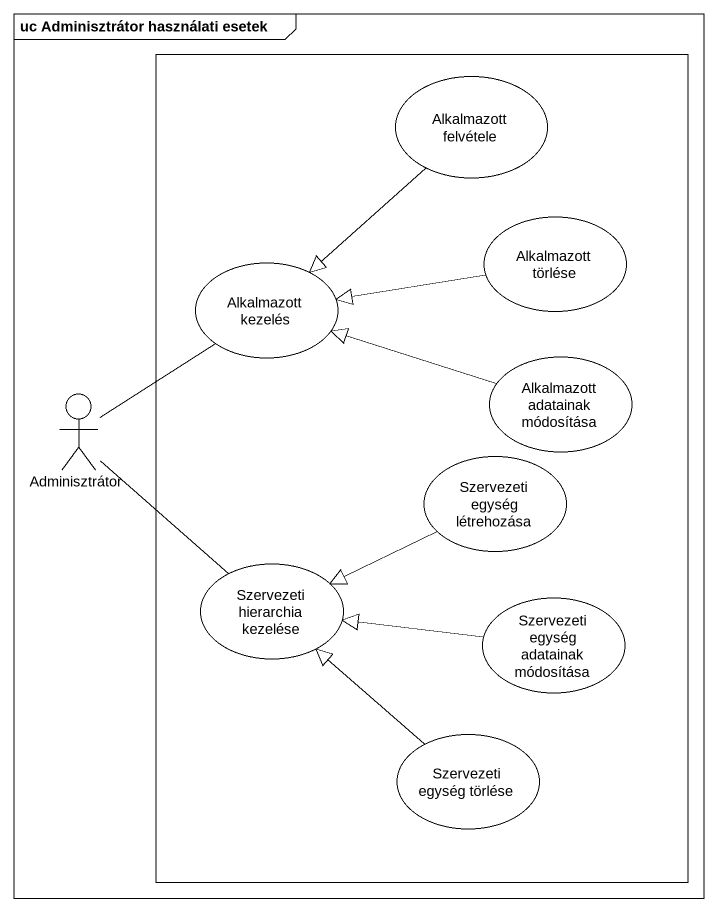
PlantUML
@startuml
mainframe uc Adminisztrátor használati esetek
rectangle " " as rectangle1 {
  usecase "Alkalmazott felvétele" as Alkalmazott_felvétele
  usecase "Alkalmazott törlése" as Alkalmazott_törlése
  usecase "Alkalmazott kezelés" as Alkalmazott_kezelés
  usecase "Alkalmazott adatainak módosítása" as Alkalmazott_adatainak
  usecase "Szervezeti egység létrehozása" as Szervezeti_egység
  usecase "Szervezeti hierarchia kezelése" as Szervezeti_hierarchia
  usecase "Szervezeti egység adatainak módosítása" as Szervezeti_egység_adatainak
  usecase "Szervezeti egység törlése" as Szervezeti_egység_törlése
}
actor Adminisztrátor
Alkalmazott_felvétele --|> Alkalmazott_kezelés
Alkalmazott_törlése -left-|> Alkalmazott_kezelés
Alkalmazott_adatainak -left-|> Alkalmazott_kezelés
Adminisztrátor -up- Alkalmazott_kezelés
Adminisztrátor -- Szervezeti_hierarchia
Szervezeti_egység -left-|> Szervezeti_hierarchia
Szervezeti_egység_adatainak -left-|> Szervezeti_hierarchia
Szervezeti_egység_törlése -up-|> Szervezeti_hierarchia
@enduml
